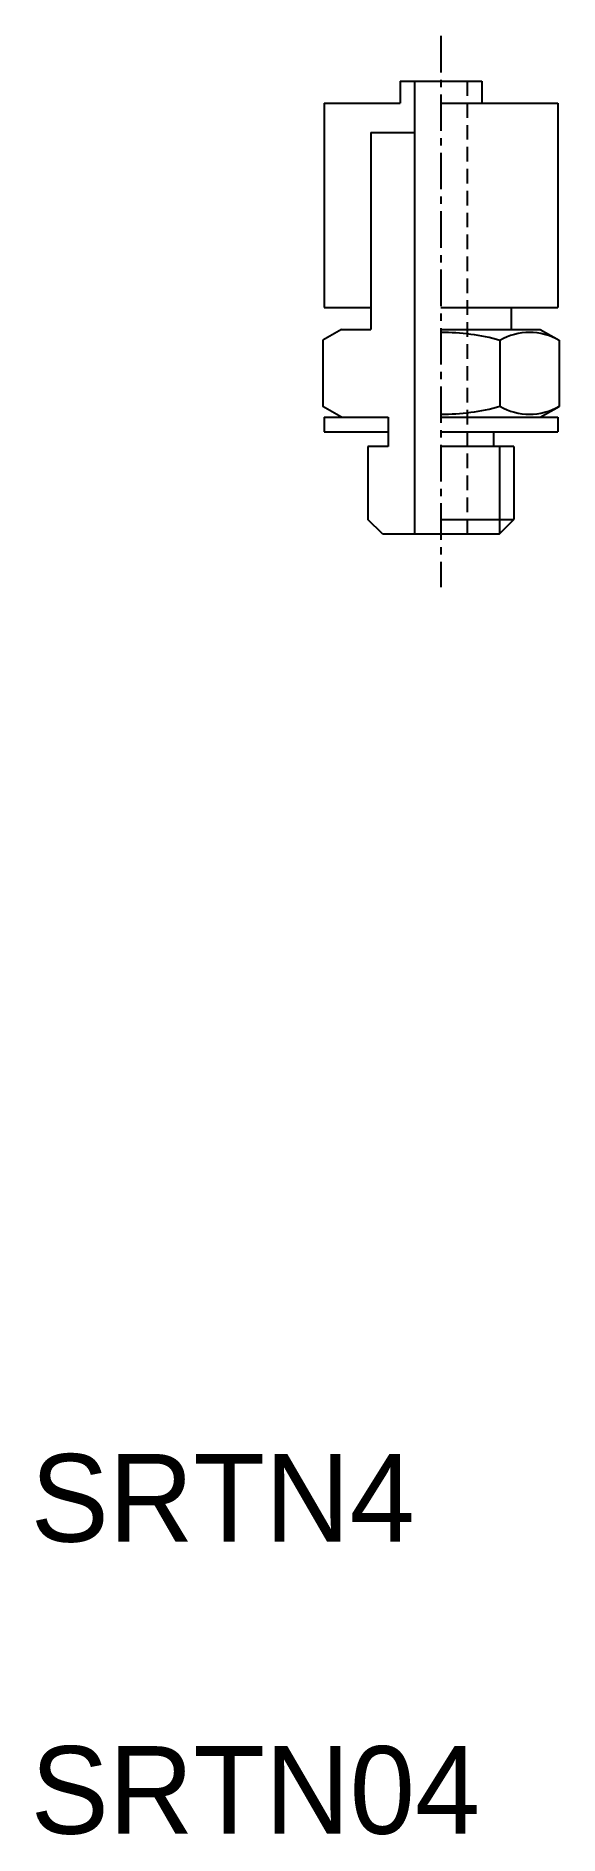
# Model space of a CAD drawing. Extents: x 0.2 to 18.1, y 0 to 61.5.
import ezdxf

# ---------------------------------------------------------------- set-up
doc = ezdxf.new("R2010")
doc.units = 0
doc.header["$MEASUREMENT"] = 0
doc.linetypes.add('CENTER', pattern=[2, 1.25, -0.25, 0.25, -0.25])
doc.linetypes.add('DASHED', pattern=[0.75, 0.5, -0.25])
doc.layers.get('0').update_dxf_attribs({"linetype": 'CONTINUOUS'})
doc.layers.add('CENTER', color=1, linetype='CENTER')

msp = doc.modelspace()

# ---------------------------------------------------------------- linework, layer by layer
for p, q in [((12.641, 60), (15.441, 60)), ((12.641, 60), (12.641, 59.25)), ((13.141, 60), (13.141, 44.5)), ((15.441, 60), (15.441, 59.25)), ((10.041, 59.25), (10.041, 52.25)), ((10.041, 59.25), (12.641, 59.25)), ((14.041, 59.25), (18.041, 59.25)), ((18.041, 59.25), (18.041, 52.25)), ((11.641, 58.25), (11.641, 51.5)), ((11.641, 58.25), (13.141, 58.25)), ((10.041, 52.25), (11.641, 52.25)), ((14.041, 52.25), (18.041, 52.25)), ((16.441, 52.25), (16.441, 51.5)), ((10.641, 51.5), (10, 51.13)), ((10, 51.13), (10, 48.87)), ((10.641, 51.5), (11.641, 51.5)), ((14.041, 51.5), (17.441, 51.5)), ((16.062, 51.13), (16.062, 48.87)), ((17.441, 51.5), (18.083, 51.13)), ((18.083, 51.13), (18.083, 48.87)), ((10.641, 48.5), (10, 48.87)), ((17.441, 48.5), (18.083, 48.87)), ((10.041, 48.5), (12.241, 48.5)), ((10.041, 48.5), (10.041, 48)), ((12.241, 48.5), (12.241, 47.5)), ((14.041, 48.5), (18.041, 48.5)), ((14.916, 48.5), (14.916, 48.5)), ((15.791, 48.5), (15.792, 48.5)), ((18.041, 48.5), (18.041, 48)), ((10.041, 48), (12.241, 48)), ((11.541, 47.5), (11.541, 45)), ((12.241, 47.5), (11.541, 47.5)), ((14.041, 48), (18.041, 48)), ((16.541, 47.5), (14.041, 47.5)), ((15.841, 48), (15.841, 47.5)), ((16.541, 47.5), (16.541, 45)), ((12.041, 44.5), (11.541, 45)), ((14.041, 45), (16.541, 45)), ((16.041, 44.5), (16.541, 45)), ((12.041, 44.5), (16.041, 44.5))]:
    msp.add_line(p, q)
at = {"color": 3, "linetype": 'DASHED'}
msp.add_line((14.941, 60), (14.941, 44.5), dxfattribs=at)
at = {"color": 3}
msp.add_line((16.041, 47.5), (16.041, 44.5), dxfattribs=at)
for centre, radius, start, end in [((14.041, 43.713), 7.687, 74.75995, 90), ((17.073, 49.377), 2.023, 60.04065, 119.95927), ((14.041, 56.287), 7.687, 270, 285.24004), ((17.073, 50.623), 2.023, 240.04073, 299.95937)]:
    msp.add_arc(centre, radius, start, end)
at = {"layer": 'CENTER', "color": 1, "linetype": 'CENTER'}
msp.add_line((14.041, 61.55), (14.041, 42.676), dxfattribs=at)

# ---------------------------------------------------------------- texts
for s, p in [('SRTN4', (0, 10)), ('SRTN04', (0, 0))]:
    msp.add_text(s, height=3).set_placement(p)

doc.saveas('drawing.dxf')
